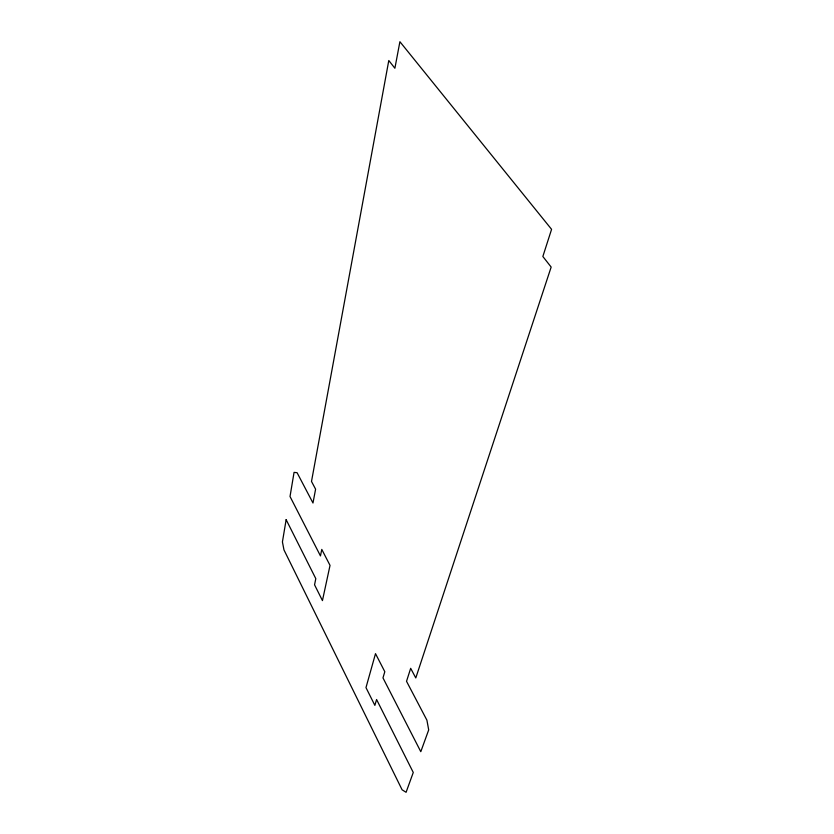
<?xml version="1.0" encoding="UTF-8"?>
<svg xmlns="http://www.w3.org/2000/svg" width="834" height="834" viewBox="0 0 834 834"><rect width="100%" height="100%" fill="white"/><g stroke="black" fill="none" stroke-linecap="round" stroke-linejoin="round"><path stroke-width="1.25" d="M286.145 519.676L282.424 541.923L283.967 549.898L402.092 789.788L406.085 792.3L413.268 772.472L376.582 699.528L374.862 705.366L365.98 687.612L375.508 653.658L384.808 671.704L382.973 677.896L420.795 751.695L428.697 729.906L426.914 720.19L406.523 681.305L410.682 668.336L415.791 677.959L551.159 267.068L542.851 256.497L551.576 229.329L399.903 41.7L394.889 68.263L388.79 60.507L311.499 481.458L315.596 489.172L312.979 503.006L297.081 472.701L294.058 472.378L290.023 496.511L320.464 555.913L321.788 549.418L330.024 565.389L322.445 600.595L314.554 584.811L315.805 578.66L286.145 519.676"/></g></svg>
